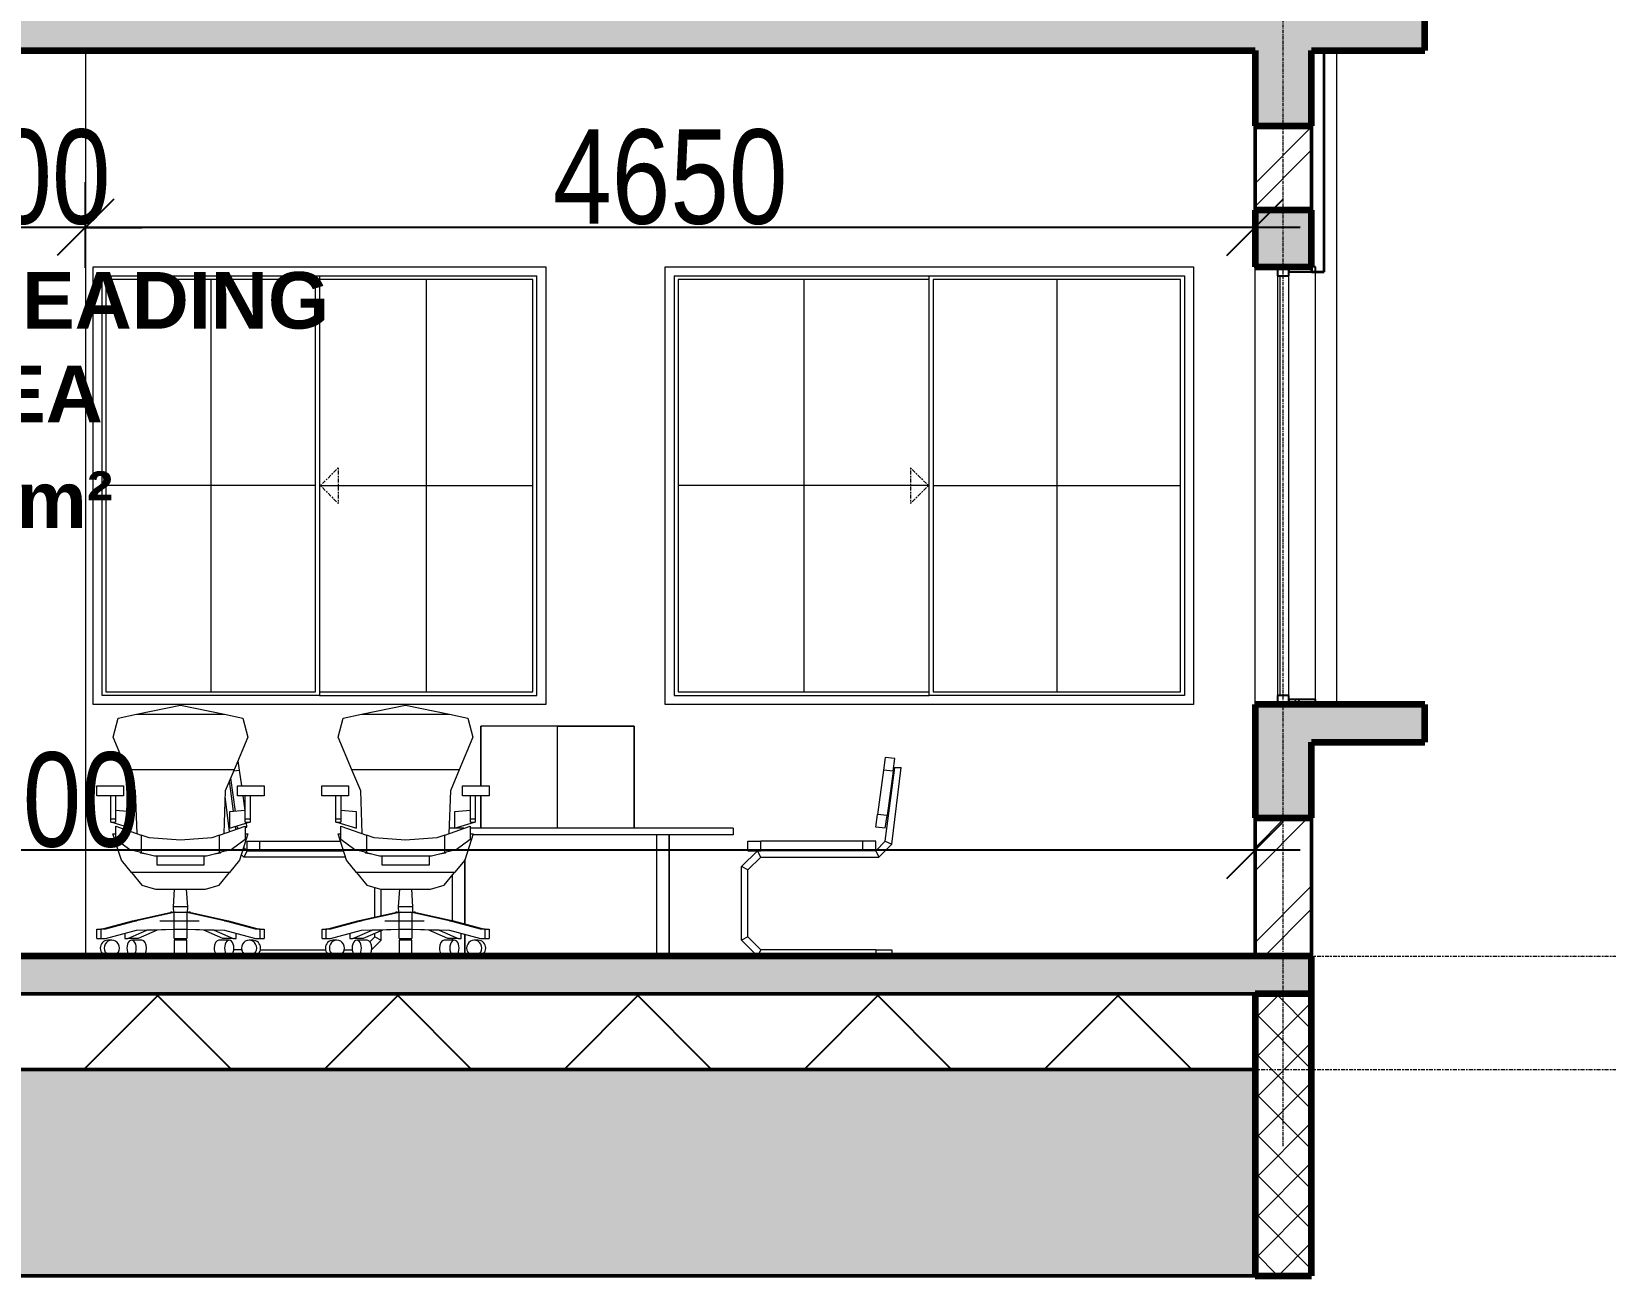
# Model space of a CAD drawing. Header units: millimetres. Extents: x -35190 to 411743, y -233114 to 23872.
# Drawn here: x 118378 to 124636, y -221579 to -216611 of the extents above; entities that cross this region are included whole.
import ezdxf

# ---------------------------------------------------------------- set-up
doc = ezdxf.new("R2010")
doc.units = ezdxf.units.MM
doc.linetypes.add('Centre', pattern=[31.75, 6.35, -4.7625, 15.875, -4.7625])
doc.linetypes.add('Grid Line', pattern=[22.225, 12.7, -3.175, 3.175, -3.175])
for name, color, linetype, lineweight in [('A-ANNO-DIMS', 211, 'Continuous', 9), ('A-AREA-IDEN', 2, 'Continuous', 9), ('A-DETL-GENF', 92, 'Continuous', 18), ('A-DETL-THIN', 151, 'Continuous', 18), ('A-FLOR-LEVL', 51, 'Continuous', 18), ('A-GENM', 13, 'Continuous', 18), ('A-GLAZ', 151, 'Continuous', 18), ('A-GLAZ-SILL', 1, 'Continuous', 18), ('A-WALL', 113, 'Continuous', 18), ('A-WALL-PATT', 111, 'Continuous', 18), ('G-IMPT', 8, 'Continuous', 18), ('I-FURN', 30, 'Continuous', 18), ('Q-CASE', 31, 'Continuous', 18), ('S-GRID', 1, 'Continuous', 9)]:
    doc.layers.add(name, color=color, linetype=linetype, lineweight=lineweight)
doc.styles.add('Arial_3', font='arial.ttf', dxfattribs={"width": 0.8, "height": 375})
doc.styles.add('Arial_B', font='arialbd.ttf', dxfattribs={"height": 225})
doc.dimstyles.new('main_4_5mm', dxfattribs={"dimscale": 304.8, "dimtxt": 382.597275, "dimasz": 0.738189, "dimexe": 0.590551, "dimexo": 0.0625, "dimgap": 0.024606, "dimtad": 1, "dimdec": 0, "dimzin": 0, "dimdsep": 46, "dimtxsty": 'Arial_3', "dimblk1": 'OBLIQUE', "dimblk2": 'OBLIQUE', "dimsah": 1, "dimcen": 0.09, "dimdle": 0.590551, "dimazin": 0, "dimtfac": 1, "dimtdec": 4, "dimtix": 1, "dimtmove": 0, "dimatfit": 3, "dimfxl": 0.590551, "dimfxlon": 1, "dimtvp": 1, "dimtolj": 1, "dimtzin": 0, "dimarcsym": 2})

# ---------------------------------------------------------------- blocks, each defined once
blk = doc.blocks.new('Sliding - 2L - SL1_5 X 1_8-V6-Section 3')
at = {"layer": 'A-GLAZ'}
h = blk.add_hatch(dxfattribs=at)
h.set_pattern_fill('FP_2', color=256, style=0, pattern_type=2)
h.set_pattern_definition([(45, (12995.35, 6975), (-159.099, 159.099), []), (135, (12995.35, 6975), (-159.099, -159.099), [])])
h.paths.add_polyline_path([(41448.9, 1450), (41463.9, 1450), (41463.9, 1470), (41358.9, 1470), (41358.9, 1450)])
h.paths.add_polyline_path([(41448.9, 3170), (41463.9, 3170), (41463.9, 3190), (41358.9, 3190), (41358.9, 3170)])
at = {"layer": 'A-GLAZ', "lineweight": 25}
for p, q in [((41313.9, 3190), (41313.9, 3154)), ((41313.9, 3154), (41358.9, 3154)), ((41358.9, 3154), (41358.9, 3190)), ((41358.9, 3190), (41358.9, 3170)), ((41358.9, 3170), (41463.9, 3170)), ((41463.9, 3190), (41448.9, 3190)), ((41463.9, 3170), (41463.9, 3190)), ((41358.9, 1486), (41313.9, 1486)), ((41313.9, 1486), (41313.9, 1450)), ((41358.9, 1450), (41358.9, 1486)), ((41463.9, 1470), (41358.9, 1470)), ((41358.9, 1470), (41358.9, 1450)), ((41463.9, 1450), (41463.9, 1470))]:
    blk.add_line(p, q, dxfattribs=at)
at = {"layer": 'A-GLAZ'}
for p, q in [((41313.9, 3154), (41313.9, 1486)), ((41358.9, 1486), (41358.9, 3154)), ((41463.9, 1470), (41463.9, 3170))]:
    blk.add_line(p, q, dxfattribs=at)
at = {"layer": 'A-GLAZ-SILL'}
blk.add_line((41323.9, 1486), (41323.9, 3154), dxfattribs=at)
blk = doc.blocks.new('Sliding - 2L - SL2_1 X 1_8-416756-Section 3')
at = {"layer": 'A-GLAZ'}
for p, q in [((-10245.1, 3154), (-10245.1, 1486)), ((-10245.1, 3154), (-9231.1, 3154)), ((-10230.1, 3139), (-10230.1, 1501)), ((-9231.1, 3139), (-10230.1, 3139)), ((-9730.6, 3139), (-9730.6, 1501)), ((-9231.1, 1486), (-9231.1, 3154)), ((-9231.1, 3154), (-8217.1, 3154)), ((-9216, 3138.9), (-9216, 1501.1)), ((-8232.2, 3138.9), (-9216, 3138.9)), ((-8724.1, 3138.9), (-8724.1, 1501.1)), ((-8232.2, 1501.1), (-8232.2, 3138.9)), ((-8217.1, 3154), (-8217.1, 1486)), ((-9234.9, 2320), (-10230.1, 2320)), ((-9216, 2320), (-8232.2, 2320)), ((-10245.1, 1486), (-9231.1, 1486)), ((-10230.1, 1501), (-9231.1, 1501)), ((-8217.1, 1486), (-9231.1, 1486)), ((-9216, 1501.1), (-8232.2, 1501.1))]:
    blk.add_line(p, q, dxfattribs=at)
at = {"layer": 'A-GLAZ', "linetype": 'Centre'}
for p, q in [((-9234.9, 2320), (-9305.6, 2390.7)), ((-9305.6, 2390.7), (-9305.6, 2249.3)), ((-9234.9, 2320), (-9305.6, 2249.3))]:
    blk.add_line(p, q, dxfattribs=at)
blk = doc.blocks.new('Sliding - 2L - SL1_8 X 1_8-417557-Section 3')
at = {"layer": 'A-GLAZ'}
for p, q in [((-5385.1, 1486), (-5385.1, 3154)), ((-5385.1, 3154), (-4521.1, 3154)), ((-5370, 3138.9), (-5370, 1501.1)), ((-4536.2, 3138.9), (-5370, 3138.9)), ((-4953.1, 3138.9), (-4953.1, 1501.1)), ((-4536.2, 1501.1), (-4536.2, 3138.9)), ((-4521.1, 3154), (-3657.1, 3154)), ((-4521.1, 3154), (-4521.1, 1486)), ((-3672.1, 3139), (-4521.1, 3139)), ((-4096.6, 3139), (-4096.6, 1501)), ((-3672.1, 1501), (-3672.1, 3139)), ((-3657.1, 1486), (-3657.1, 3154)), ((-4536.2, 2320), (-5370, 2320)), ((-4517.3, 2320), (-3672.1, 2320)), ((-4521.1, 1486), (-5385.1, 1486)), ((-5370, 1501.1), (-4536.2, 1501.1)), ((-4521.1, 1501), (-3672.1, 1501)), ((-4521.1, 1486), (-3657.1, 1486))]:
    blk.add_line(p, q, dxfattribs=at)
at = {"layer": 'A-GLAZ', "linetype": 'Centre'}
for p, q in [((-4517.3, 2320), (-4446.6, 2390.7)), ((-4446.6, 2390.7), (-4446.6, 2249.3)), ((-4517.3, 2320), (-4446.6, 2249.3))]:
    blk.add_line(p, q, dxfattribs=at)
blk = doc.blocks.new('Casework 1 - Casework 1-478824-Section 3')
at = {"layer": 'Q-CASE', "lineweight": 35}
for p, q in [((41498.9, 3170), (41498.9, 4050)), ((41448.9, 3750), (41448.9, 3415)), ((41448.9, 3190), (41448.9, 3170)), ((41448.9, 3170), (41498.9, 3170))]:
    blk.add_line(p, q, dxfattribs=at)
at = {"layer": 'Q-CASE'}
blk.add_line((41548.9, 1450), (41548.9, 4050), dxfattribs=at)
blk = doc.blocks.new('School05 - 12ZCVC05_dwg-579463-Section 3')
at = {"layer": 'G-IMPT', "lineweight": 9}
for p, q in [((-3574.6, 1364.4), (-3879.4, 1364.4)), ((-3574.6, 1364.4), (-3879.4, 1364.4)), ((-3879.4, 1364.4), (-3879.4, 1126.3)), ((-3879.4, 1126.3), (-3879.4, 1364.4)), ((-3269.8, 1364.4), (-3574.6, 1364.4)), ((-3574.6, 1364.4), (-3269.8, 1364.4)), ((-3574.6, 958), (-3574.6, 1364.4)), ((-3574.6, 958), (-3574.6, 1364.4)), ((-3269.8, 1364.4), (-3269.8, 958)), ((-3269.8, 958), (-3269.8, 1364.4)), ((-3879.4, 1086.6), (-3879.4, 958)), ((-3879.4, 958), (-3879.4, 1086.6)), ((-3946.9, 958), (-4005.8, 958)), ((-3946.9, 958), (-4005.8, 958)), ((-2876.1, 958), (-3921.5, 958)), ((-2876.1, 958), (-3921.5, 958)), ((-2876.1, 958), (-2876.1, 932.6)), ((-2876.1, 958), (-2876.1, 932.6)), ((-2876.1, 932.6), (-3911.6, 932.6)), ((-2876.1, 932.6), (-3911.6, 932.6)), ((-3180.9, 932.6), (-3180.9, 450)), ((-3180.9, 932.6), (-3180.9, 450)), ((-3130.1, 932.6), (-3130.1, 450)), ((-3130.1, 450), (-3130.1, 932.6)), ((-3942.9, 834.2), (-3942.9, 577.8)), ((-3942.9, 577.8), (-3942.9, 834.2)), ((-3993.7, 770.1), (-3993.7, 591)), ((-3993.7, 770.1), (-3993.7, 591)), ((-3993.7, 520.6), (-3993.7, 513.5)), ((-3993.7, 520.6), (-3993.7, 513.5)), ((-3942.9, 537.3), (-3942.9, 450)), ((-3942.9, 450), (-3942.9, 537.3))]:
    blk.add_line(p, q, dxfattribs=at)
blk = doc.blocks.new('School05 - School05-579469-Section 3')
blk.add_blockref('School05 - 12ZCVC05_dwg-579463-Section 3', (0, 0))
blk = doc.blocks.new('Armless_Chair_987 - 12ZSTG19_dwg-581259-Section 3')
at = {"layer": 'G-IMPT', "lineweight": 9}
for p, q in [((-4862, 1186.7), (-4840.1, 1189.6)), ((-4845.1, 1226.7), (-4840.1, 1189.6)), ((-4840.1, 1189.6), (-4831.5, 1126.3)), ((-4862.6, 1025.1), (-4878.5, 1147.3)), ((-4874.1, 1156.8), (-4856.3, 1025.5)), ((-4878.9, 945), (-4896.3, 1084.5)), ((-4826.2, 1086.6), (-4818.3, 1028.3)), ((-4853.3, 954), (-4854.9, 966.3)), ((-4847.2, 958), (-4848.6, 968.2)), ((-4847.2, 958), (-4839, 959.1)), ((-4816.7, 962.1), (-4809.4, 963.1)), ((-4809.4, 963.1), (-4811.7, 979.5)), ((-4809.1, 869.1), (-4822.7, 882.7)), ((-4809.1, 869.1), (-4809.1, 907.2)), ((-4809.1, 907.2), (-4758.3, 907.2)), ((-4758.3, 907.2), (-4437.5, 907.2)), ((-4758.3, 869.1), (-4758.3, 907.2)), ((-4821.8, 843.7), (-4831.9, 853.8)), ((-4809.1, 869.1), (-4821.8, 843.7)), ((-4417.3, 843.7), (-4821.8, 843.7)), ((-4809.1, 869.1), (-4758.3, 869.1)), ((-4758.3, 869.1), (-4425.4, 869.1)), ((-4301.1, 605.3), (-4301.1, 723.3)), ((-4275.7, 611.2), (-4275.7, 716.8)), ((-4320.4, 506.9), (-4301.1, 526.2)), ((-4313.4, 475.8), (-4275.7, 513.5)), ((-4301.1, 526.2), (-4301.1, 540.5)), ((-4301.1, 526.2), (-4275.7, 513.5)), ((-4275.7, 513.5), (-4275.7, 551.5)), ((-4872.6, 452.7), (-4872.6, 450)), ((-4830.2, 475.4), (-4861.5, 475.4)), ((-4809.1, 451.4), (-4809.1, 450)), ((-4755.7, 475.4), (-4496.7, 475.4)), ((-4422.2, 475.4), (-4390.9, 475.4))]:
    blk.add_line(p, q, dxfattribs=at)
blk = doc.blocks.new('Armless_Chair_987 - Armless_Chair_987-581265-Section 3')
blk.add_blockref('Armless_Chair_987 - 12ZSTG19_dwg-581259-Section 3', (0, 0))
blk = doc.blocks.new('Armless_Chair_987 - 12ZSTG19_dwg-V35-Section 3')
at = {"layer": 'G-IMPT', "lineweight": 9}
for p, q in [((-2278.3, 1189.6), (-2302.1, 1013.5)), ((-2271.5, 1240), (-2278.3, 1189.6)), ((-2240.5, 1184.5), (-2278.3, 1189.6)), ((-2233.7, 1234.9), (-2271.5, 1240)), ((-2271.2, 907.2), (-2233.1, 1199.3)), ((-2245.8, 894.5), (-2207.7, 1199.3)), ((-2240.5, 1184.5), (-2233.7, 1234.9)), ((-2233.1, 1199.3), (-2207.7, 1199.3)), ((-2240.5, 1184.5), (-2264.4, 1008.3)), ((-2309, 963.1), (-2302.1, 1013.5)), ((-2264.4, 1008.3), (-2302.1, 1013.5)), ((-2271.2, 958), (-2264.4, 1008.3)), ((-2271.2, 958), (-2309, 963.1)), ((-2817.3, 869.1), (-2817.3, 907.2)), ((-2817.3, 907.2), (-2766.5, 907.2)), ((-2360.1, 907.2), (-2766.5, 907.2)), ((-2766.5, 869.1), (-2766.5, 907.2)), ((-2309.3, 907.2), (-2360.1, 907.2)), ((-2360.1, 869.1), (-2360.1, 907.2)), ((-2309.3, 869.1), (-2271.2, 907.2)), ((-2309.3, 869.1), (-2309.3, 907.2)), ((-2296.6, 843.7), (-2245.8, 894.5)), ((-2271.2, 907.2), (-2245.8, 894.5)), ((-2842.7, 805.6), (-2779.2, 869.1)), ((-2817.3, 869.1), (-2766.5, 869.1)), ((-2817.3, 792.9), (-2766.5, 843.7)), ((-2766.5, 843.7), (-2779.2, 869.1)), ((-2360.1, 869.1), (-2766.5, 869.1)), ((-2766.5, 843.7), (-2296.6, 843.7)), ((-2309.3, 869.1), (-2360.1, 869.1)), ((-2309.3, 869.1), (-2296.6, 843.7)), ((-2842.7, 513.5), (-2842.7, 805.6)), ((-2817.3, 792.9), (-2842.7, 805.6)), ((-2817.3, 526.2), (-2817.3, 792.9)), ((-2817.3, 526.2), (-2842.7, 513.5)), ((-2779.2, 450), (-2842.7, 513.5)), ((-2766.5, 475.4), (-2817.3, 526.2)), ((-2766.5, 475.4), (-2779.2, 450)), ((-2309.3, 475.4), (-2766.5, 475.4)), ((-2309.3, 475.4), (-2245.8, 475.4)), ((-2309.3, 475.4), (-2309.3, 450)), ((-2245.8, 475.4), (-2245.8, 450))]:
    blk.add_line(p, q, dxfattribs=at)
blk = doc.blocks.new('Armless_Chair_987 - Armless_Chair_987-V38-Section 3')
blk.add_blockref('Armless_Chair_987 - 12ZSTG19_dwg-V35-Section 3', (-4150, 0))
blk = doc.blocks.new('HermanMiller_Seating_Aeron_WorkChair_9870 - Armpad_PostureFit_Graphite-V17-Section 3')
at = {"layer": 'A-GENM'}
blk.add_line((25520.3, 4338.9), (25364.1, 4338.9), dxfattribs=at)
at = {"layer": 'I-FURN'}
for p, q in [((25271.5, 5161.6), (25446.4, 5198.1)), ((25446.4, 5198.1), (25621.3, 5161.6)), ((25178.7, 5069.7), (25198.6, 5146.4)), ((25198.6, 5146.4), (25271.5, 5161.6)), ((25271.5, 5161.6), (25621.3, 5161.6)), ((25621.3, 5161.6), (25694.2, 5146.4)), ((25694.2, 5146.4), (25714.1, 5069.7)), ((25233.1, 4940.1), (25178.7, 5069.7)), ((25714.1, 5069.7), (25659.7, 4940.1)), ((25268.1, 4856.7), (25233.1, 4940.1)), ((25659.7, 4940.1), (25233.1, 4940.1)), ((25659.7, 4940.1), (25624.7, 4856.7)), ((25113.8, 4836.6), (25113.8, 4876.3)), ((25113.8, 4876.3), (25220, 4876.3)), ((25220, 4836.6), (25113.8, 4836.6)), ((25169.7, 4745.1), (25169.7, 4836.6)), ((25188.4, 4836.6), (25188.4, 4745.1)), ((25220, 4876.3), (25220, 4836.6)), ((25274.4, 4686.9), (25268.1, 4856.7)), ((25624.7, 4856.7), (25618.4, 4686.9)), ((25672.8, 4836.6), (25672.8, 4876.3)), ((25672.8, 4876.3), (25779, 4876.3)), ((25779, 4836.6), (25672.8, 4836.6)), ((25704.4, 4745.1), (25704.4, 4836.6)), ((25723.1, 4836.6), (25723.1, 4745.1)), ((25779, 4876.3), (25779, 4836.6)), ((25251.9, 4773.8), (25188.4, 4778.5)), ((25251.9, 4708.8), (25251.9, 4773.8)), ((25704.4, 4778.5), (25640.9, 4773.8)), ((25640.9, 4773.8), (25640.9, 4708.8)), ((25169.7, 4732.9), (25169.7, 4745.1)), ((25169.7, 4745.1), (25188.4, 4745.1)), ((25169.7, 4732.9), (25188.4, 4732.9)), ((25173, 4732.9), (25251.9, 4708.8)), ((25188.4, 4745.1), (25188.4, 4732.9)), ((25189.3, 4663.7), (25189.3, 4717)), ((25189.3, 4717), (25290.7, 4681.1)), ((25602.1, 4681.1), (25703.5, 4717)), ((25640.9, 4708.8), (25719.8, 4732.9)), ((25703.5, 4717), (25703.5, 4663.7)), ((25704.4, 4732.9), (25704.4, 4745.1)), ((25704.4, 4745.1), (25723.1, 4745.1)), ((25704.4, 4732.9), (25723.1, 4732.9)), ((25723.1, 4745.1), (25723.1, 4732.9)), ((25211.5, 4581.8), (25178.1, 4686.6)), ((25178.1, 4686.6), (25186.8, 4686.6)), ((25186.8, 4686.6), (25189.3, 4684.7)), ((25245.2, 4622.5), (25189.3, 4663.7)), ((25321.8, 4670.1), (25290.7, 4681.1)), ((25290.7, 4681.1), (25290.7, 4611.5)), ((25446.4, 4660.4), (25321.8, 4670.1)), ((25571, 4670.1), (25446.4, 4660.4)), ((25602.1, 4681.1), (25571, 4670.1)), ((25602.1, 4611.5), (25602.1, 4681.1)), ((25703.5, 4663.7), (25647.6, 4622.5)), ((25714.7, 4686.6), (25681.4, 4581.8)), ((25703.5, 4684.7), (25706, 4686.6)), ((25706, 4686.6), (25714.7, 4686.6)), ((25251.9, 4531.9), (25211.5, 4581.8)), ((25290.7, 4611.5), (25245.2, 4622.5)), ((25285, 4612.9), (25288.4, 4610.4)), ((25288.4, 4610.4), (25310.2, 4606.8)), ((25290.7, 4611.5), (25343.3, 4598.9)), ((25343.3, 4598.9), (25549.5, 4598.9)), ((25351.9, 4598.9), (25351.9, 4562.7)), ((25540.9, 4562.7), (25540.9, 4598.9)), ((25549.5, 4598.9), (25602.1, 4611.5)), ((25582.7, 4606.8), (25604.4, 4610.4)), ((25647.6, 4622.5), (25602.1, 4611.5)), ((25604.4, 4610.4), (25607.8, 4612.9)), ((25681.4, 4581.8), (25640.9, 4531.9)), ((25640.9, 4531.9), (25251.9, 4531.9)), ((25251.9, 4531.9), (25292.4, 4482.1)), ((25351.9, 4562.7), (25540.9, 4562.7)), ((25600.4, 4482.1), (25640.9, 4531.9)), ((25292.4, 4482.1), (25347.2, 4466.8)), ((25347.2, 4466.8), (25545.6, 4466.8)), ((25422, 4466.8), (25417, 4396.1)), ((25475.8, 4396.1), (25470.8, 4466.8)), ((25545.6, 4466.8), (25600.4, 4482.1)), ((25417, 4396.1), (25418.2, 4373.4)), ((25446.4, 4396.1), (25417, 4396.1)), ((25475.8, 4396.1), (25446.4, 4396.1)), ((25474.6, 4373.4), (25475.8, 4396.1)), ((25132.8, 4307.2), (25255.9, 4339.7)), ((25271.6, 4339.7), (25148.5, 4307.2)), ((25255.9, 4339.7), (25405.3, 4374)), ((25255.9, 4339.7), (25271.6, 4339.7)), ((25427.1, 4375.4), (25271.6, 4339.7)), ((25409.1, 4375.4), (25405.3, 4374)), ((25409.1, 4374.5), (25409.1, 4375.4)), ((25412.8, 4375.4), (25409.1, 4375.4)), ((25412.8, 4375.4), (25421, 4375.4)), ((25421, 4374), (25421, 4375.4)), ((25421, 4375.4), (25425.6, 4375.4)), ((25421, 4339.7), (25421, 4374)), ((25421, 4307.2), (25421, 4339.7)), ((25421, 4339.7), (25471.8, 4339.7)), ((25425.6, 4375.4), (25427.1, 4375.4)), ((25427.1, 4374.5), (25427.1, 4375.4)), ((25427.1, 4375.4), (25465.7, 4375.4)), ((25471.8, 4374), (25465.7, 4375.4)), ((25465.7, 4375.4), (25465.7, 4374.5)), ((25465.7, 4375.4), (25467.2, 4375.4)), ((25467.2, 4375.4), (25471.8, 4375.4)), ((25471.8, 4375.4), (25480, 4375.4)), ((25471.8, 4375.4), (25471.8, 4374)), ((25621.2, 4339.7), (25471.8, 4374)), ((25471.8, 4374), (25471.8, 4339.7)), ((25471.8, 4339.7), (25471.8, 4307.2)), ((25483.8, 4375.4), (25480, 4375.4)), ((25487.5, 4374), (25483.8, 4375.4)), ((25483.8, 4375.4), (25483.8, 4374.5)), ((25487.5, 4374), (25636.9, 4339.7)), ((25744.3, 4307.2), (25621.2, 4339.7)), ((25621.2, 4339.7), (25636.9, 4339.7)), ((25636.9, 4339.7), (25760, 4307.2)), ((25114.1, 4270.6), (25114.1, 4307.2)), ((25114.1, 4307.2), (25129.8, 4307.2)), ((25114.1, 4270.6), (25129.8, 4270.6)), ((25148.5, 4307.2), (25129.8, 4307.2)), ((25129.8, 4307.2), (25129.8, 4270.6)), ((25129.8, 4270.6), (25148.5, 4270.6)), ((25148.5, 4270.6), (25271.6, 4303.6)), ((25173.4, 4263.5), (25157.7, 4263.5)), ((25225.3, 4291.2), (25225.3, 4270.6)), ((25225.3, 4270.6), (25236.9, 4270.6)), ((25236.9, 4270.6), (25312.9, 4303.6)), ((25278, 4270.6), (25236.9, 4270.6)), ((25293.4, 4263.5), (25252.3, 4263.5)), ((25271.6, 4303.6), (25421, 4307)), ((25354, 4303.6), (25278, 4270.6)), ((25312.9, 4303.6), (25379.9, 4306.1)), ((25354, 4303.6), (25312.9, 4303.6)), ((25421, 4306.1), (25354, 4303.6)), ((25421, 4270.6), (25421, 4307.2)), ((25421, 4307.2), (25471.8, 4307.2)), ((25421, 4270.6), (25471.8, 4270.6)), ((25471.8, 4263.5), (25421, 4263.5)), ((25421, 4263.5), (25421, 4231.7)), ((25423.5, 4270.6), (25423.9, 4263.4)), ((25469, 4263.5), (25469.3, 4270.6)), ((25471.8, 4307.2), (25471.8, 4270.6)), ((25471.8, 4307), (25621.2, 4303.6)), ((25538.8, 4303.6), (25471.8, 4306.1)), ((25471.8, 4231.7), (25471.8, 4263.5)), ((25512.9, 4306.1), (25579.9, 4303.6)), ((25614.8, 4270.6), (25538.8, 4303.6)), ((25579.9, 4303.6), (25538.8, 4303.6)), ((25579.9, 4303.6), (25655.9, 4270.6)), ((25640.5, 4263.5), (25599.4, 4263.5)), ((25655.9, 4270.6), (25614.8, 4270.6)), ((25621.2, 4303.6), (25744.3, 4270.6)), ((25655.9, 4270.6), (25667.5, 4270.6)), ((25667.5, 4270.6), (25667.5, 4291.2)), ((25735.1, 4263.5), (25719.4, 4263.5)), ((25763.1, 4307.2), (25744.3, 4307.2)), ((25744.3, 4270.6), (25763.1, 4270.6)), ((25763.1, 4270.6), (25763.1, 4307.2)), ((25763.1, 4307.2), (25778.8, 4307.2)), ((25763.1, 4270.6), (25778.8, 4270.6)), ((25778.8, 4307.2), (25778.8, 4270.6)), ((25421, 4231.7), (25421, 4200)), ((25471.8, 4200), (25471.8, 4231.7))]:
    blk.add_line(p, q, dxfattribs=at)
for centre, ratio, start_param, end_param in [((25157.7, 4231.7), 0.951057, 0, 1.570796), ((25173.4, 4231.7), 0.951057, 4.712389, 7.853982), ((25252.3, 4231.7), 0.587785, 4.712389, 7.853982), ((25293.4, 4231.7), 0.587785, 4.712389, 6.283185), ((25599.4, 4231.7), 0.587785, 0, 1.570796), ((25640.5, 4231.7), 0.587785, 4.712389, 7.853982), ((25719.4, 4231.7), 0.951057, 4.712389, 7.853982), ((25735.1, 4231.7), 0.951057, 4.712389, 6.283185), ((25157.7, 4231.7), 0.951057, 1.570796, 3.141593), ((25173.4, 4231.7), 0.951057, 1.570796, 4.712389), ((25252.3, 4231.7), 0.587785, 1.570796, 4.712389), ((25293.4, 4231.7), 0.587785, 3.141593, 4.712389), ((25599.4, 4231.7), 0.587785, 1.570796, 3.141593), ((25640.5, 4231.7), 0.587785, 1.570796, 4.712389), ((25719.4, 4231.7), 0.951057, 1.570796, 4.712389), ((25735.1, 4231.7), 0.951057, 3.141593, 4.712389)]:
    blk.add_ellipse(centre, major_axis=(0, 31.7), ratio=ratio, start_param=start_param, end_param=end_param, dxfattribs=at)
blk = doc.blocks.new('_Oblique')
at = {"color": 0, "linetype": 'ByBlock', "lineweight": -2}
blk.add_line((-0.5, -0.5), (0.5, 0.5), dxfattribs=at)
blk = doc.blocks.new('*D1470')
at = {"layer": 'A-ANNO-DIMS', "color": 0, "lineweight": -2, "transparency": 16777216}
for p, q in [((118592.7, -217550.1), (118592.7, -217209.2)), ((123242.7, -217550.1), (123242.7, -217209.2)), ((123422.7, -217389.2), (118412.7, -217389.2))]:
    blk.add_line(p, q, dxfattribs=at)
at = {"layer": 'Defpoints', "color": 0, "transparency": 16777216}
for p in [(118592.7, -217389.2), (118592.7, -217569.2), (123242.7, -217569.2)]:
    blk.add_point(p, dxfattribs=at)
at = {"layer": 'A-ANNO-DIMS', "color": 0, "lineweight": -2, "transparency": 16777216, "xscale": 224.9999999999999, "yscale": 224.9999999999999, "zscale": 224.9999999999999, "rotation": 180}
blk.add_blockref('_Oblique', (118592.7, -217389.2), dxfattribs=at)
at = {"layer": 'A-ANNO-DIMS', "color": 0, "lineweight": -2, "transparency": 16777216, "xscale": 224.9999999999999, "yscale": 224.9999999999999, "zscale": 224.9999999999999}
blk.add_blockref('_Oblique', (123242.7, -217389.2), dxfattribs=at)
at = {"layer": 'A-ANNO-DIMS', "color": 0, "transparency": 16777216, "insert": (120917.7, -217190.2), "char_height": 375, "width": 991.692, "attachment_point": 5, "style": 'Arial_3'}
blk.add_mtext('\\A1;4650', dxfattribs=at)
blk = doc.blocks.new('*D1471')
at = {"layer": 'A-ANNO-DIMS', "color": 0, "lineweight": -2, "transparency": 16777216}
for p, q in [((118092.7, -217550.1), (118092.7, -217209.2)), ((118592.7, -217550.1), (118592.7, -217209.2)), ((118092.7, -217389.2), (117867.7, -217389.2)), ((118592.7, -217389.2), (118092.7, -217389.2)), ((118592.7, -217389.2), (118817.7, -217389.2))]:
    blk.add_line(p, q, dxfattribs=at)
at = {"layer": 'Defpoints', "color": 0, "transparency": 16777216}
for p in [(118092.7, -217389.2), (118092.7, -217569.2), (118592.7, -217569.2)]:
    blk.add_point(p, dxfattribs=at)
at = {"layer": 'A-ANNO-DIMS', "color": 0, "lineweight": -2, "transparency": 16777216, "xscale": 224.9999999999999, "yscale": 224.9999999999999, "zscale": 224.9999999999999}
blk.add_blockref('_Oblique', (118092.7, -217389.2), dxfattribs=at)
at = {"layer": 'A-ANNO-DIMS', "color": 0, "lineweight": -2, "transparency": 16777216, "xscale": 224.9999999999999, "yscale": 224.9999999999999, "zscale": 224.9999999999999, "rotation": 180}
blk.add_blockref('_Oblique', (118592.7, -217389.2), dxfattribs=at)
at = {"layer": 'A-ANNO-DIMS', "color": 0, "transparency": 16777216, "insert": (118342.7, -217190.2), "char_height": 375, "width": 743.769, "attachment_point": 5, "style": 'Arial_3'}
blk.add_mtext('\\A1;500', dxfattribs=at)
blk = doc.blocks.new('*D1473')
at = {"layer": 'A-ANNO-DIMS', "color": 0, "lineweight": -2, "transparency": 16777216}
for p, q in [((113442.7, -220025.7), (113442.7, -219684.7)), ((123242.7, -220025.7), (123242.7, -219684.7)), ((123422.7, -219864.7), (113262.7, -219864.7))]:
    blk.add_line(p, q, dxfattribs=at)
at = {"layer": 'Defpoints', "color": 0, "transparency": 16777216}
for p in [(113442.7, -219864.7), (113442.7, -220044.7), (123242.7, -220044.7)]:
    blk.add_point(p, dxfattribs=at)
at = {"layer": 'A-ANNO-DIMS', "color": 0, "lineweight": -2, "transparency": 16777216, "xscale": 224.9999999999999, "yscale": 224.9999999999999, "zscale": 224.9999999999999, "rotation": 180}
blk.add_blockref('_Oblique', (113442.7, -219864.7), dxfattribs=at)
at = {"layer": 'A-ANNO-DIMS', "color": 0, "lineweight": -2, "transparency": 16777216, "xscale": 224.9999999999999, "yscale": 224.9999999999999, "zscale": 224.9999999999999}
blk.add_blockref('_Oblique', (123242.7, -219864.7), dxfattribs=at)
at = {"layer": 'A-ANNO-DIMS', "color": 0, "transparency": 16777216, "insert": (118342.7, -219665.8), "char_height": 375, "width": 991.692, "attachment_point": 5, "style": 'Arial_3'}
blk.add_mtext('\\A1;9800', dxfattribs=at)

msp = doc.modelspace()

# ---------------------------------------------------------------- hatches: boundary and pattern name
at = {"layer": 'A-DETL-GENF'}
h = msp.add_hatch(dxfattribs=at)
h.set_pattern_fill('FP_3', style=0, pattern_type=2)
h.set_pattern_definition([(50, (95014.18, -213760.84), (191.2931, -16.7364), [20.003, -220.028]), (355, (95014.18, -213760.84), (-37.0045, 200.6095), [16.002, -176.022]), (100.451, (95030.13, -213762.23), (154.2901, 183.8728), [17, -186.995]), (46.184, (95014.18, -213707.5), (284.633, -44.1445), [30.004, -330.041]), (96.636, (95037.9, -213711.18), (249.2724, 259.7988), [25.499, -280.492]), (351.184, (95014.18, -213707.5), (249.275, 259.797), [24.003, -264.033]), (21, (95040.85, -213720.83), (159.19475, -107.37875), [20.002, -220.027]), (326, (95040.85, -213720.83), (64.8925, 193.3972), [16.002, -176.022]), (71.451, (95054.12, -213729.78), (224.0884, 86.0174), [17, -186.995]), (37.5, (95014.184, -213760.837), (3.24264, 88.78263), [8.801, -165.087, 8.801, -169.888, -176.689]), (37.5, (95014.184, -213760.837), (3.24264, 88.78263), [-352.577, 8.801, -167.888]), (7.5, (95014.18, -213760.84), (70.16022, 105.18966), [8.801, -93.078, 8.801, -161.087, -67.342]), (7.5, (95014.18, -213760.84), (70.16022, 105.18966), [-271.767, 8.801, -58.541]), (327.5, (94954.71, -213760.84), (142.37024, -6.01556), [8.801, -57.874, 8.801, -199.225, -276.034]), (327.5, (94954.71, -213760.84), (142.37024, -6.01556), [-274.701, 8.801, -267.233]), (317.5, (94928.04, -213760.84), (155.5355, 26.69786), [8.801, -77.876, 8.801, -129.349, -196.024]), (317.5, (94928.04, -213760.84), (155.5355, 26.69786), [-224.828, 8.801, -187.223])])
h.paths.add_polyline_path([(98217.7, -220440.5), (98217.7, -220290.5), (95967.7, -220290.5), (95967.7, -220435.8), (97992.7, -220435.8), (97992.7, -220440.5), (98072.2, -220440.5)])
h.paths.add_polyline_path([(116538.5, -220435.8), (123467.7, -220435.8), (123467.7, -220285.8), (104067.7, -220285.8), (104067.7, -220435.8), (116018.3, -220435.8)])
h.paths.add_polyline_path([(90117.7, -220435.8), (90117.7, -220285.8), (71192.7, -220285.8), (71192.7, -220435.8), (90009.5, -220435.8)])
h.paths.add_polyline_path([(123300.8, -219735.8), (123467.7, -219735.8), (123467.7, -219435.8), (123917.7, -219435.8), (123917.7, -219285.8), (123242.7, -219285.8), (123242.7, -219735.8)])
h.paths.add_polyline_path([(71283.1, -219735.8), (71417.7, -219735.8), (71417.7, -219285.8), (70742.7, -219285.8), (70742.7, -219435.8), (71192.7, -219435.8), (71192.7, -219735.8)])
h.paths.add_polyline_path([(87408.6, -217585.8), (87467.7, -217585.8), (87467.7, -217360.8), (87242.7, -217360.8), (87242.7, -217585.8)])
h.paths.add_polyline_path([(90009.5, -217585.8), (90117.7, -217585.8), (90117.7, -217360.8), (89892.7, -217360.8), (89892.7, -217585.8)])
h.paths.add_polyline_path([(98072.2, -217585.8), (98217.7, -217585.8), (98217.7, -217360.8), (97992.7, -217360.8), (97992.7, -217585.8)])
h.paths.add_polyline_path([(95991.5, -217585.8), (96192.7, -217585.8), (96192.7, -217360.8), (95967.7, -217360.8), (95967.7, -217585.8)])
h.paths.add_polyline_path([(71177.7, -217565.8), (71417.7, -217565.8), (71417.7, -217340.8), (71177.7, -217340.8), (71177.7, -217437)])
h.paths.add_polyline_path([(123300.8, -217545.8), (123467.7, -217545.8), (123467.7, -217320.8), (123242.7, -217320.8), (123242.7, -217545.8)])
h.paths.add_polyline_path([(76567.7, -216985.8), (76567.7, -216685.8), (81217.7, -216685.8), (81217.7, -216985.8), (81442.7, -216985.8), (81442.7, -216685.8), (81462.7, -216685.8), (81462.7, -216985.8), (81667.7, -216985.8), (81667.7, -216685.8), (87242.7, -216685.8), (87242.7, -216985.8), (87467.7, -216985.8), (87467.7, -216685.8), (89892.7, -216685.8), (89892.7, -216985.8), (90117.7, -216985.8), (90117.7, -216535.8), (70742.7, -216535.8), (70742.7, -216685.8), (71192.7, -216685.8), (71192.7, -216985.8), (71417.7, -216985.8), (71417.7, -216685.8), (76067.7, -216685.8), (76067.7, -216985.8)])
h.paths.add_polyline_path([(98072.2, -216985.8), (98217.7, -216985.8), (98217.7, -216535.8), (95967.7, -216535.8), (95967.7, -216985.8), (96192.7, -216985.8), (96192.7, -216685.8), (97992.7, -216685.8), (97992.7, -216985.8)])
h.paths.add_polyline_path([(104292.7, -216985.8), (104292.7, -216685.8), (110092.7, -216685.8), (110092.7, -216985.8), (110317.7, -216985.8), (110317.7, -216685.8), (112992.7, -216685.8), (112992.7, -216985.8), (113217.7, -216985.8), (113217.7, -216685.8), (113237.7, -216685.8), (113237.7, -216985.8), (113442.7, -216985.8), (113442.7, -216685.8), (123242.7, -216685.8), (123242.7, -216985.8), (123467.7, -216985.8), (123467.7, -216685.8), (123917.7, -216685.8), (123917.7, -216535.8), (104067.7, -216535.8), (104067.7, -216985.8)])
h.paths.add_polyline_path([(98217.7, -213835.8), (98217.7, -213610.8), (97992.7, -213610.8), (97992.7, -213835.8), (98072.2, -213835.8)])
h.paths.add_polyline_path([(96192.7, -213835.8), (96192.7, -213610.8), (95967.7, -213610.8), (95967.7, -213835.8), (95991.5, -213835.8)])
h.paths.add_polyline_path([(123467.7, -213795.8), (123467.7, -213570.8), (123242.7, -213570.8), (123242.7, -213795.8), (123300.8, -213795.8)])
h.paths.add_polyline_path([(71192.7, -213795.8), (71417.7, -213795.8), (71417.7, -213570.8), (71192.7, -213570.8)])
h.paths.add_polyline_path([(90117.7, -213795.8), (90117.7, -213570.8), (89892.7, -213570.8), (89892.7, -213795.8), (90009.5, -213795.8)])
h.paths.add_polyline_path([(117542.7, -213235.8), (117542.7, -212935.8), (123242.7, -212935.8), (123242.7, -213235.8), (123467.7, -213235.8), (123467.7, -212785.8), (104067.7, -212785.8), (104067.7, -213235.8), (104292.7, -213235.8), (104292.7, -212935.8), (109955.2, -212935.8), (109955.2, -213235.8), (110455.2, -213235.8), (110455.2, -212935.8), (112992.7, -212935.8), (112992.7, -213235.8), (113217.7, -213235.8), (113217.7, -212935.8), (113237.7, -212935.8), (113237.7, -213235.8), (113442.7, -213235.8), (113442.7, -212935.8), (117317.7, -212935.8), (117317.7, -213235.8)])
h.paths.add_polyline_path([(76067.7, -213235.8), (76567.7, -213235.8), (76567.7, -212935.8), (81217.7, -212935.8), (81217.7, -213235.8), (81442.7, -213235.8), (81442.7, -212935.8), (81462.7, -212935.8), (81462.7, -213235.8), (81667.7, -213235.8), (81667.7, -212935.8), (89892.7, -212935.8), (89892.7, -213235.8), (90117.7, -213235.8), (90117.7, -212785.8), (71192.7, -212785.8), (71192.7, -213235.8), (71417.7, -213235.8), (71417.7, -212935.8), (76067.7, -212935.8)])
h.paths.add_polyline_path([(98072.2, -213235.8), (98217.7, -213235.8), (98217.7, -212785.8), (95967.7, -212785.8), (95967.7, -213235.8), (96192.7, -213235.8), (96192.7, -212935.8), (97992.7, -212935.8), (97992.7, -213235.8)])
h.paths.add_polyline_path([(120317.7, -210685.8), (120317.7, -210460.8), (120092.7, -210460.8), (120092.7, -210685.8)])
h.paths.add_polyline_path([(98217.7, -210085.8), (98217.7, -209860.8), (97992.7, -209860.8), (97992.7, -210085.8)])
h.paths.add_polyline_path([(96192.7, -210085.8), (96192.7, -209860.8), (95967.7, -209860.8), (95967.7, -210085.8)])
h.paths.add_polyline_path([(89892.7, -210085.8), (90117.7, -210085.8), (90117.7, -209860.8), (89892.7, -209860.8)])
h.paths.add_polyline_path([(123821, -210045.8), (123917.7, -210045.8), (123917.7, -209895.8), (123467.7, -209895.8), (123467.7, -209820.8), (123242.7, -209820.8), (123242.7, -210045.8), (123300.8, -210045.8)])
h.paths.add_polyline_path([(70742.7, -210045.8), (71417.7, -210045.8), (71417.7, -209820.8), (71192.7, -209820.8), (71192.7, -209895.8), (70742.7, -209895.8)])
h.paths.add_polyline_path([(123467.7, -209515.8), (123467.7, -209185.8), (123242.7, -209185.8), (123242.7, -209515.8)])
h.paths.add_polyline_path([(71417.7, -209515.8), (71417.7, -209185.8), (71192.7, -209185.8), (71192.7, -209515.8)])
h = msp.add_hatch(dxfattribs=at)
h.set_pattern_fill('FP_6', style=0, pattern_type=2)
h.set_pattern_definition([(45, (95014.18, -213760.84), (-79.5495, 79.5495), []), (135, (95014.18, -213760.84), (-79.5495, -79.5495), [])])
h.paths.add_polyline_path([(71417.7, -221579), (71417.7, -220435.8), (71192.7, -220435.8), (71192.7, -221579)])
h.paths.add_polyline_path([(81217.7, -221568.9), (81442.2, -221568.9), (81442.2, -220435.8), (81217.7, -220435.8), (81217.7, -221331.6)])
h.paths.add_polyline_path([(81443.2, -221568.9), (81667.7, -221568.9), (81667.7, -220435.8), (81443.2, -220435.8), (81443.2, -221331.6)])
h.paths.add_polyline_path([(123467.7, -221556.4), (123467.7, -220435.8), (123242.7, -220435.8), (123242.7, -221556.4)])
h.paths.add_polyline_path([(113218.2, -221556.4), (113442.7, -221556.4), (113442.7, -220435.8), (113218.2, -220435.8)])
h.paths.add_polyline_path([(89892.7, -221556.4), (90117.7, -221556.4), (90117.7, -220435.8), (89892.7, -220435.8), (89892.7, -221331.6)])
h.paths.add_polyline_path([(113217.2, -221556.4), (113217.2, -220435.8), (112992.7, -220435.8), (112992.7, -221556.4)])
h.paths.add_polyline_path([(110317.7, -221556.4), (110317.7, -220435.8), (110092.7, -220435.8), (110092.7, -221556.4)])
h.paths.add_polyline_path([(96192.7, -221556.4), (96192.7, -220435.8), (95967.7, -220435.8), (95967.7, -221556.4)])
h.paths.add_polyline_path([(98217.7, -221556.4), (98217.7, -220440.5), (97992.7, -220440.5), (97992.7, -221556.4)])
h.paths.add_polyline_path([(104067.7, -221556.4), (104292.7, -221556.4), (104292.7, -220435.8), (104067.7, -220435.8), (104067.7, -221331.6)])
at = {"layer": 'A-DETL-GENF', "lineweight": 25}
h = msp.add_hatch(dxfattribs=at)
h.set_pattern_fill('FP_4', color=250, style=0, pattern_type=2)
h.set_pattern_definition([(45, (95014.2, -213760.84), (-477.297, 477.297), []), (135, (95014.2, -213760.84), (-477.297, -477.297), [])])
h.paths.add_polyline_path([(89892.7, -220735.8), (89892.7, -220435.8), (81667.7, -220435.8), (81667.7, -220735.8), (89489.3, -220735.8)])
h.paths.add_polyline_path([(72843.6, -220735.8), (81217.7, -220735.8), (81217.7, -220435.8), (71417.7, -220435.8), (71417.7, -220735.8)])
h.paths.add_polyline_path([(123242.7, -220735.8), (123242.7, -220435.8), (113442.7, -220435.8), (113442.7, -220735.8), (122780.6, -220735.8)])
h.paths.add_polyline_path([(96192.7, -220735.8), (97992.7, -220735.8), (97992.7, -220435.8), (96192.7, -220435.8), (96192.7, -220552.7)])
h.paths.add_polyline_path([(104292.7, -220735.8), (110092.7, -220735.8), (110092.7, -220435.8), (104292.7, -220435.8), (104292.7, -220552.7)])
h.paths.add_polyline_path([(110317.7, -220735.8), (112992.7, -220735.8), (112992.7, -220435.8), (110317.7, -220435.8)])
h = msp.add_hatch(dxfattribs=at)
h.set_pattern_fill('FP_5', color=250, style=0, pattern_type=2)
h.set_pattern_definition([(0, (95014.2, -213760.84), (476.25, 476.25), [476.25, -476.25]), (0, (95014.2, -213582.24), (476.25, 476.25), [476.25, -476.25]), (0, (95014.2, -213403.65), (476.25, 476.25), [476.25, -476.25]), (90, (95073.7, -213344.1), (-476.25, 476.25), [476.25, -476.25]), (90, (95252.3, -213344.1), (-476.25, 476.25), [476.25, -476.25]), (90, (95430.9, -213344.1), (-476.25, 476.25), [476.25, -476.25])])
h.paths.add_polyline_path([(71417.7, -221556.4), (81217.7, -221556.4), (81217.7, -220735.8), (71417.7, -220735.8)])
h.paths.add_polyline_path([(123242.7, -221556.4), (123242.7, -220735.8), (113442.7, -220735.8), (113442.7, -221556.4), (122780.6, -221556.4)])
h.paths.add_polyline_path([(81667.7, -221556.4), (89892.7, -221556.4), (89892.7, -220735.8), (81667.7, -220735.8), (81667.7, -221331.6)])
h.paths.add_polyline_path([(90117.7, -221556.4), (95967.7, -221556.4), (95967.7, -220735.8), (90117.7, -220735.8), (90117.7, -221331.6)])
h.paths.add_polyline_path([(112992.7, -221556.4), (112992.7, -220735.8), (110317.7, -220735.8), (110317.7, -221556.4)])
h.paths.add_polyline_path([(110092.7, -221556.4), (110092.7, -220735.8), (104292.7, -220735.8), (104292.7, -221556.4), (106135, -221556.4)])
h.paths.add_polyline_path([(96192.7, -221556.4), (97992.7, -221556.4), (97992.7, -220735.8), (96192.7, -220735.8), (96192.7, -221331.6)])
h.paths.add_polyline_path([(98217.7, -221556.4), (104067.7, -221556.4), (104067.7, -220735.8), (98217.7, -220735.8), (98217.7, -221331.6)])
at = {"layer": 'A-WALL-PATT'}
h = msp.add_hatch(dxfattribs=at)
h.set_pattern_fill('FP_1', style=0, pattern_type=2)
h.set_pattern_definition([(45, (95014.18, -213760.84), (-188.5854, 188.5854), []), (45, (95014.18, -213475.09), (-188.5854, 188.5854), [])])
h.paths.add_polyline_path([(123242.7, -220285.8), (123467.7, -220285.8), (123467.7, -219735.8), (123242.7, -219735.8), (123242.7, -219773.8)])
h.paths.add_polyline_path([(123467.7, -217320.8), (123467.7, -216985.8), (123242.7, -216985.8), (123242.7, -217320.8), (123292.9, -217320.8)])

# ---------------------------------------------------------------- linework, layer by layer
at = {"layer": 'A-DETL-THIN', "lineweight": 100}
for p, q in [((123917.7, -216685.8), (123917.7, -216535.8)), ((113442.7, -216685.8), (123242.7, -216685.8)), ((123242.7, -216685.8), (123242.7, -216985.8)), ((123467.7, -216985.8), (123467.7, -216685.8)), ((123467.7, -216685.8), (123917.7, -216685.8)), ((123242.7, -216985.8), (123467.7, -216985.8)), ((123467.7, -217320.8), (123242.7, -217320.8)), ((123242.7, -217320.8), (123242.7, -217545.8)), ((123467.7, -217545.8), (123467.7, -217320.8)), ((123242.7, -217545.8), (123467.7, -217545.8)), ((123917.7, -219285.8), (123242.7, -219285.8)), ((123242.7, -219285.8), (123242.7, -219735.8)), ((123917.7, -219435.8), (123917.7, -219285.8)), ((123467.7, -219735.8), (123467.7, -219435.8)), ((123467.7, -219435.8), (123917.7, -219435.8)), ((123242.7, -219735.8), (123467.7, -219735.8)), ((123467.7, -220285.8), (104067.7, -220285.8)), ((123467.7, -220435.8), (123467.7, -220285.8)), ((123467.7, -220435.8), (123242.7, -220435.8)), ((123242.7, -220435.8), (123242.7, -221556.4)), ((123467.7, -221556.4), (123467.7, -220435.8)), ((123242.7, -221556.4), (123467.7, -221556.4))]:
    msp.add_line(p, q, dxfattribs=at)
at = {"layer": 'A-DETL-THIN', "lineweight": 50}
for p, q in [((123242.7, -220435.8), (113442.7, -220435.8)), ((123242.7, -220735.8), (113442.7, -220735.8)), ((113442.7, -221556.4), (123242.7, -221556.4))]:
    msp.add_line(p, q, dxfattribs=at)
at = {"layer": 'A-FLOR-LEVL', "linetype": 'Centre', "lineweight": 9}
for p, q in [((66423.6, -220285.8), (130357.1, -220285.8)), ((66423.6, -220735.8), (130357.1, -220735.8))]:
    msp.add_line(p, q, dxfattribs=at)
at = {"layer": 'A-WALL'}
for p, q in [((118592.7, -216685.8), (118592.7, -220285.8)), ((118622.7, -219285.8), (118622.7, -217545.8)), ((118622.7, -217545.8), (120422.7, -217545.8)), ((120422.7, -217545.8), (120422.7, -219285.8)), ((120897.7, -219285.8), (120897.7, -217545.8)), ((120897.7, -217545.8), (122997.7, -217545.8)), ((122997.7, -217545.8), (122997.7, -219285.8)), ((123242.7, -219285.8), (123242.7, -217545.8)), ((120422.7, -219285.8), (118622.7, -219285.8)), ((122997.7, -219285.8), (120897.7, -219285.8))]:
    msp.add_line(p, q, dxfattribs=at)
at = {"layer": 'A-WALL', "lineweight": 50}
for p, q in [((123242.7, -216985.8), (123242.7, -217320.8)), ((123467.7, -217320.8), (123467.7, -216985.8)), ((123242.7, -219735.8), (123242.7, -220285.8)), ((123467.7, -220285.8), (123467.7, -219735.8))]:
    msp.add_line(p, q, dxfattribs=at)
at = {"layer": 'S-GRID', "linetype": 'Grid Line'}
msp.add_line((123355.2, -221040.6), (123355.2, -202607.3), dxfattribs=at)

# ---------------------------------------------------------------- block references
at = {"layer": 'A-GLAZ', "linetype": 'Centre'}
for name, p in [('Sliding - 2L - SL1_8 X 1_8-417557-Section 3', (124043.8, -220735.8)), ('Sliding - 2L - SL2_1 X 1_8-416756-Section 3', (131178.8, -220735.8))]:
    msp.add_blockref(name, p, dxfattribs=at)
at = {"layer": 'A-GLAZ-SILL'}
msp.add_blockref('Sliding - 2L - SL1_5 X 1_8-V6-Section 3', (82018.8, -220735.8), dxfattribs=at)
at = {"layer": 'I-FURN'}
for name, p in [('HermanMiller_Seating_Aeron_WorkChair_9870 - Armpad_PostureFit_Graphite-V17-Section 3', (93523.6, -224485.8)), ('HermanMiller_Seating_Aeron_WorkChair_9870 - Armpad_PostureFit_Graphite-V17-Section 3', (94418.8, -224485.8)), ('School05 - School05-579469-Section 3', (124043.8, -220735.8)), ('Armless_Chair_987 - Armless_Chair_987-581265-Section 3', (124043.8, -220735.8)), ('Armless_Chair_987 - Armless_Chair_987-V38-Section 3', (128193.8, -220735.8))]:
    msp.add_blockref(name, p, dxfattribs=at)
at = {"layer": 'Q-CASE'}
msp.add_blockref('Casework 1 - Casework 1-478824-Section 3', (82018.8, -220735.8), dxfattribs=at)

# ---------------------------------------------------------------- texts
at = {"layer": 'A-AREA-IDEN', "char_height": 225, "attachment_point": 1, "style": 'Arial_B'}
for s, insert, width in [('ONLINE READING', (116838.3, -217566.8), 3331.012), ('AREA', (117770.9, -217938.8), 1076.265), ('136 m²', (117706.4, -218359.7), 1226.582)]:
    msp.add_mtext(s, dxfattribs=dict(at, insert=insert, width=width))

# ---------------------------------------------------------------- dimensions: what is measured, and where the dimension line sits
at = {"layer": 'A-ANNO-DIMS'}
for base, p1, p2, override, picture, middle in [((118092.7, -217389.2), (118592.7, -217569.2), (118092.7, -217569.2), {"dimpost": '<>', "dimfxl": 500}, '*D1471', (118342.7, -217190.2)), ((118592.7, -217389.2), (123242.7, -217569.2), (118592.7, -217569.2), {"dimpost": '<>', "dimfxl": 4650}, '*D1470', (120917.7, -217190.2)), ((113442.7, -219864.7), (123242.7, -220044.7), (113442.7, -220044.7), {"dimpost": '<>', "dimfxl": 9800}, '*D1473', (118342.7, -219665.8))]:
    dim = msp.add_linear_dim(base=base, p1=p1, p2=p2, dimstyle='main_4_5mm', override=override, dxfattribs=at)
    dim.commit()
    dim.dimension.update_dxf_attribs({"geometry": picture, "text_midpoint": middle})

doc.saveas('drawing.dxf')
